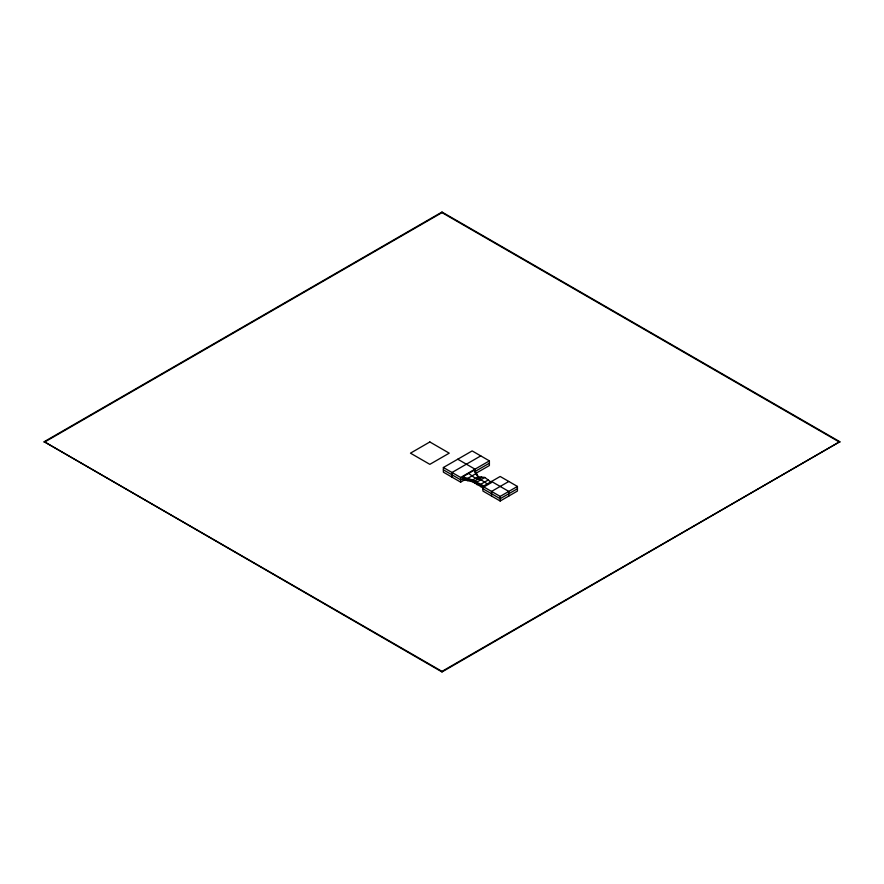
<?xml version="1.0" encoding="UTF-8"?>
<svg xmlns="http://www.w3.org/2000/svg" width="884" height="884" viewBox="0 0 884 884"><rect width="100%" height="100%" fill="white"/><g stroke="black" fill="none" stroke-linecap="round" stroke-linejoin="round"><path stroke-width="1.33" d="M44.2 441.702L442 212.038L839.8 441.702L442 671.962L44.2 441.702L442 671.376L839.8 441.702M44.2 442.298L442 212.624L839.8 442.298M465.238 479.471L460.641 482.123L443.381 472.166L443.381 467.514L472.144 450.917L489.393 460.873L489.393 465.525L475.592 473.493M480.763 455.89L452.011 472.498L452.011 477.139M443.381 467.514L460.641 477.471L489.393 460.873M462.719 476.808L474.509 470.001L478.321 476.741L484.852 477.471L491.559 482.52L484.708 486.476L472.675 480.001L462.719 476.808L462.719 479.526L472.675 481.791L483.625 488.211M464.089 477.802L460.641 479.802L443.381 469.835M474.443 471.835L489.393 463.194M476.41 473.371L467.691 478.399L467.691 480.653M478.321 476.741L472.675 480.001L472.675 481.791M481.592 477.106L474.874 480.984L474.874 483.272M484.852 477.471L477.073 481.968L477.073 484.763M488.2 480.001L480.896 484.222L480.896 486.775M482.929 486.443L500.178 476.476L517.427 486.443L517.427 491.051L500.178 501.018L482.929 491.051L482.929 486.443L500.178 496.399L517.427 486.443M508.808 481.46L491.559 491.427L491.559 496.034M517.427 488.753L500.178 498.709L482.929 488.753M480.94 478.122L478.321 477.636L475.139 472.41M462.719 478.167L472.675 480.896L483.625 487.018M457.757 459.216L475.017 469.172L475.017 471.503M491.559 481.46L508.808 491.427L508.808 496.034M488.134 484.498L480.962 479.714L475.504 478.366L468.608 473.404M500.178 496.399L500.178 501.018M460.641 477.471L460.641 482.123M442 212.038L442 212.624M442 671.376L442 671.962M429.845 441.967L410.463 453.161L429.845 464.343L449.227 453.161L429.845 441.967"/></g></svg>
